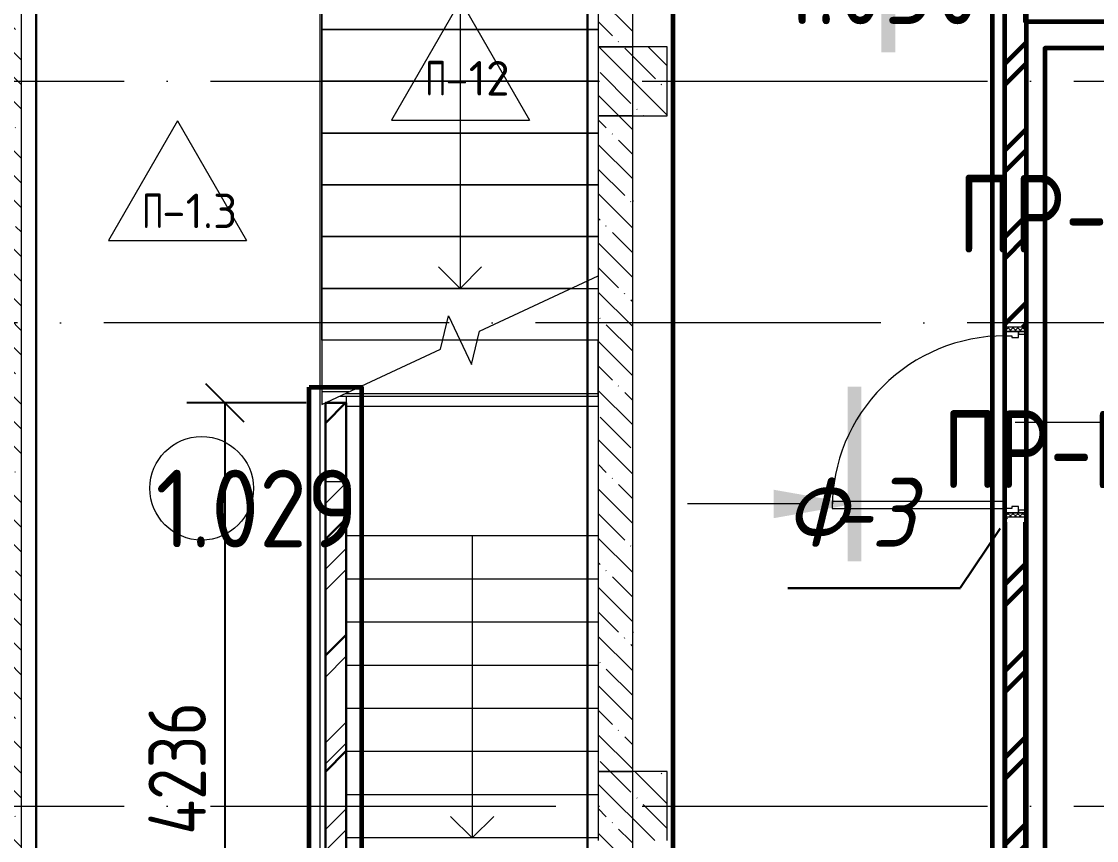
# Model space of a CAD drawing. Header units: millimetres. Extents: x -592259 to 288321, y -552984 to 293768.
# Drawn here: x 113648 to 119874, y 28125 to 32872 of the extents above; entities that cross this region are included whole.
import ezdxf

# ---------------------------------------------------------------- set-up
doc = ezdxf.new("R2010")
doc.units = ezdxf.units.MM
doc.linetypes.add('ADSK_Линия сетки', pattern=[2500, 2000, -250, 0, -250])
doc.linetypes.add('ADSK_Скрыто', pattern=[600, 300, -300])
doc.layers.get('Defpoints').update_dxf_attribs({"color": 250})
for name, color, linetype, lineweight in [('0) кирпич', 30, 'Continuous', 60), ('0.2) Кирп 3.1 вып', 30, 'Continuous', 30), ('0.2) Кирпич 3 вып', 30, 'Continuous', 30), ('2)Фарх готовы', 3, 'Continuous', 30), ('3) Перемычки готовы', 3, 'Continuous', 30), ('4.2) Штук 4 вып', 6, 'Continuous', 60), ('4.7) Штук. 5 вып 3.7Шт', 6, 'Continuous', 30), ('A-AREA-____-IDEN', 250, 'Continuous', 9), ('A-DOOR-____-IDEN', 250, 'Continuous', 9), ('A-DOOR-____-MCUT', 250, 'Continuous', 5), ('A-DOOR-____-OTLN', 250, 'Continuous', 5), ('A-DOOR-FRAM-MCUT', 250, 'Continuous', 5), ('A-DOOR-FRAM-OTLN', 250, 'Continuous', 5), ('A-FLOR-____-IDEN', 250, 'Continuous', 9), ('A-FLOR-____-OTLN', 250, 'Continuous', 9), ('A-ROOF-___-IDEN', 250, 'Continuous', 9), ('A-ROOF-____-MCUT', 250, 'Continuous', 9), ('A-ROOF-____-OTLN', 250, 'Continuous', 5), ('A-ROOF-FNSH-MCUT', 250, 'Continuous', 9), ('A-WALL-____-MCUT', 250, 'Continuous', 13), ('A-WALL-____-PATT', 250, 'Continuous', 13), ('G-____-____-SYMB', 250, 'ADSK_Скрыто', 9), ('I-WALL-____-OTLN', 250, 'Continuous', 9), ('S-COLS-____-MCUT', 250, 'Continuous', 25), ('S-COLS-____-OTLN', 250, 'Continuous', 9), ('S-GRID-____-OTLN', 250, 'Continuous', 9), ('S-STRS-____-MBND', 250, 'Continuous', 5), ('S-STRS-____-OTLN', 250, 'Continuous', 5)]:
    doc.layers.add(name, color=color, linetype=linetype, lineweight=lineweight)
doc.styles.add('ISOCPEUR_1', font='isocpeur.ttf', dxfattribs={"width": 0.9, "height": 250})
doc.styles.add('ISOCPEUR_2', font='isocpeur.ttf', dxfattribs={"height": 160})
doc.styles.add('ISOCPEUR_I', font='isocpeui.ttf', dxfattribs={"width": 0.9, "height": 12.5})
doc.styles.add('ISOCPEUR_I_1', font='ГОСТ тип А.ttf', dxfattribs={"height": 2500})
doc.styles.get("Standard").update_dxf_attribs({"font": 'ГОСТ тип А.ttf'})
doc.dimstyles.new('А3', dxfattribs={"dimtxt": 333, "dimasz": 222, "dimexe": 222, "dimexo": 111, "dimgap": 111, "dimtad": 1, "dimtoh": 1, "dimdec": 0, "dimrnd": 0.0015, "dimzin": 0, "dimdsep": 46, "dimtxsty": 'Standard', "dimblk": 'OBLIQUE', "dimcen": 0, "dimclrd": 7, "dimclre": 7, "dimclrt": 7, "dimadec": 0, "dimazin": 0, "dimtfac": 1, "dimtdec": 0, "dimtofl": 0, "dimtmove": 0, "dimatfit": 3, "dimfxl": 1, "dimtolj": 1, "dimtzin": 0, "dimarcsym": 0})
pattern_1 = [(45, (12287.9, -0.0006), (-251.4472, 251.4472), []), (45, (12287.9, 381), (-251.4472, 251.4472), [])]
pattern_2 = [(135, (12287.91, -0.0006), (-142.5612, -142.5612), []), (135, (12430.48, -0.0006), (-142.5612, -142.5612), [252.016, -50.403, 3.353, -47.05])]

# ---------------------------------------------------------------- blocks, each defined once
blk = doc.blocks.new('Разрез - Номер вида спереди_3_5 мм-32550530-АР1_Кладочный план 1 этажа С2и3')
at = {"layer": 'G-____-____-SYMB', "linetype": 'Continuous'}
for points in [[(9.798, 0.404), (9.798, -0.394), (-0.333, -0.394), (-0.333, 0.404)], [(2.176, -4.675), (3, 0), (3.824, -4.675)]]:
    blk.add_hatch(color=256, dxfattribs=at).paths.add_polyline_path(points)
at = {"layer": 'G-____-____-SYMB', "linetype": 'Continuous', "lineweight": 20}
blk.add_line((3, -3), (3, -9.663), dxfattribs=at)
blk = doc.blocks.new('Разрез - Номер вида сзади_3_5 мм-32550532-АР1_Кладочный план 1 этажа С2и3')
at = {"layer": 'G-____-____-SYMB', "linetype": 'Continuous'}
for points in [[(9.798, 0.404), (9.798, -0.394), (-0.333, -0.394), (-0.333, 0.404)], [(2.176, -4.675), (3, 0), (3.824, -4.675)]]:
    blk.add_hatch(color=256, dxfattribs=at).paths.add_polyline_path(points)
at = {"layer": 'G-____-____-SYMB', "linetype": 'Continuous', "lineweight": 20}
blk.add_line((3, -3), (3, -9.663), dxfattribs=at)
blk = doc.blocks.new('Дверь_СКБ_1Ст_Внутренняя - Д-8п_1100x2100h_Кабинет директора_ Канцелярия_ Бухгалтерия_ Кабинеты заместителей директора_ Кабинет организатора внеклассной и внешкольной работы-41870816-АР1_Маркировочный план 1 этажа С2и3')
at = {"layer": 'A-DOOR-____-OTLN'}
h = blk.add_hatch(dxfattribs=at)
h.set_pattern_fill('FP_12', color=256, style=0, pattern_type=2)
h.set_pattern_definition([(135, (1751.41, 124.685), (-14.14214, -14.14214), []), (225, (1751.41, 124.685), (14.14214, -14.14214), [])])
h.paths.add_polyline_path([(537.5, 60), (537.5, -60), (562.5, -60), (562.5, 60)])
at = {"layer": 'A-DOOR-FRAM-OTLN'}
h = blk.add_hatch(dxfattribs=at)
h.set_pattern_fill('FP_13', color=256, style=0, pattern_type=2)
h.set_pattern_definition([(45, (-371.384, 124.685), (-14.1421, 14.1421), []), (135, (-371.384, 124.685), (-14.1421, -14.1421), [])])
h.paths.add_polyline_path([(-537.5, -60), (-512.5, -60), (-512.5, 60), (-537.5, 60)])
at = {"layer": 'A-DOOR-____-MCUT'}
for p, q in [((-487.5, 1060), (-487.5, 60)), ((-447.5, 1060), (-487.5, 1060)), ((-447.5, 60), (-447.5, 1060)), ((-487.5, 60), (-447.5, 60))]:
    blk.add_line(p, q, dxfattribs=at)
at = {"layer": 'A-DOOR-____-OTLN'}
blk.add_arc((-487.5, 60), 1000, 360, 90, dxfattribs=at)
at = {"layer": 'A-DOOR-FRAM-MCUT'}
for p, q in [((-497.5, 68), (-567.5, 68)), ((-567.5, 68), (-567.5, 60)), ((-497.5, 60), (-497.5, 68)), ((592.5, 68), (522.5, 68)), ((522.5, 68), (522.5, 60)), ((592.5, 60), (592.5, 68)), ((-567.5, 60), (-497.5, 60)), ((-512.5, 60), (-537.5, 60)), ((-537.5, 60), (-537.5, -60)), ((-487.5, 60), (-512.5, 60)), ((-512.5, 60), (-512.5, -20)), ((-512.5, -60), (-512.5, 60)), ((-497.5, 60), (-512.5, 60)), ((-512.5, 60), (-512.5, 59)), ((-512.5, 59), (-497.5, 59)), ((-497.5, 59), (-497.5, 60)), ((-487.5, 20), (-487.5, 60)), ((-477.5, 20), (-487.5, 20)), ((-477.5, -20), (-477.5, 20)), ((512.5, 20), (502.5, 20)), ((502.5, 20), (502.5, -20)), ((512.5, 60), (512.5, 20)), ((537.5, 60), (512.5, 60)), ((537.5, 60), (522.5, 60)), ((522.5, 60), (522.5, 59)), ((522.5, 60), (592.5, 60)), ((522.5, 59), (537.5, 59)), ((537.5, -20), (537.5, 60)), ((562.5, 60), (537.5, 60)), ((537.5, 60), (537.5, -60)), ((537.5, 59), (537.5, 60)), ((562.5, -60), (562.5, 60)), ((-497.5, -60), (-567.5, -60)), ((-567.5, -60), (-567.5, -68)), ((-537.5, -60), (-512.5, -60)), ((-512.5, -20), (-477.5, -20)), ((-497.5, -20), (-512.5, -20)), ((-512.5, -20), (-512.5, -60)), ((-512.5, -60), (-497.5, -60)), ((-497.5, -60), (-497.5, -20)), ((-497.5, -68), (-497.5, -60)), ((502.5, -20), (537.5, -20)), ((537.5, -20), (522.5, -20)), ((522.5, -20), (522.5, -60)), ((522.5, -60), (537.5, -60)), ((592.5, -60), (522.5, -60)), ((522.5, -60), (522.5, -68)), ((537.5, -60), (537.5, -20)), ((537.5, -60), (562.5, -60)), ((592.5, -68), (592.5, -60)), ((-567.5, -68), (-497.5, -68)), ((522.5, -68), (592.5, -68))]:
    blk.add_line(p, q, dxfattribs=at)
blk = doc.blocks.new('AAR_СКБ_Марка_Помещения_мал - Номер-28977439-АР1_Маркировочный план 1 этажа С2и3')
at = {"layer": 'A-AREA-____-IDEN'}
blk.add_circle((-0.028, 0), 3, dxfattribs=at)
blk = doc.blocks.new('ADSK_Марка_отделка-ступеней - Типоразмер_ADSK_Марка-39154903-АР1_Маркировочный план 1 этажа С2и3')
at = {"layer": 'A-ROOF-___-IDEN'}
for p, q in [((0, 6.225), (-4.002, -0.707)), ((0, 6.225), (4.002, -0.707)), ((-4.002, -0.707), (4.002, -0.707))]:
    blk.add_line(p, q, dxfattribs=at)
blk = doc.blocks.new('AAR_СКБ_Марка_Перекрытия - Марка пола-17325028-АР1_Маркировочный план 1 этажа С2и3')
at = {"layer": 'A-FLOR-____-IDEN'}
for p, q in [((0, 6.932), (-4.002, 0)), ((0, 6.932), (4.002, 0)), ((-4.002, 0), (4.002, 0))]:
    blk.add_line(p, q, dxfattribs=at)
blk = doc.blocks.new('_Oblique')
at = {"color": 0, "linetype": 'ByBlock', "lineweight": -2}
blk.add_line((-0.5, -0.5), (0.5, 0.5), dxfattribs=at)
blk = doc.blocks.new('*D5517')
at = {"color": 7, "lineweight": -2, "transparency": 16777216}
for p, q in [((115296.9, 30661.3), (114605.2, 30661.3)), ((114827.2, 26425), (114827.2, 30661.3)), ((115296.9, 26425), (114605.2, 26425))]:
    blk.add_line(p, q, dxfattribs=at)
at = {"layer": 'Defpoints', "color": 0, "transparency": 16777216}
for p in [(114827.2, 30661.3), (115407.9, 30661.3), (115407.9, 26425)]:
    blk.add_point(p, dxfattribs=at)
at = {"color": 7, "lineweight": -2, "transparency": 16777216, "xscale": 222, "yscale": 222, "zscale": 222}
for p, rotation in [((114827.2, 30661.3), 90), ((114827.2, 26425), 270)]:
    blk.add_blockref('_Oblique', p, dxfattribs=dict(at, rotation=rotation))
at = {"color": 7, "transparency": 16777216, "insert": (114549.7, 28543.1), "char_height": 333, "attachment_point": 5, "rotation": 90}
blk.add_mtext('\\A1;4236', dxfattribs=at)

msp = doc.modelspace()

# ---------------------------------------------------------------- hatches: boundary and pattern name
at = {"layer": '0) кирпич'}
h = msp.add_hatch(dxfattribs=at)
h.set_pattern_fill('FP_4', color=256, style=0, pattern_type=2)
h.set_pattern_definition([(45, (12287.9, -7e-12), (-251.4472, 251.4472), []), (45, (12287.9, 381), (-251.4472, 251.4472), [])])
h.paths.add_polyline_path([(119342.9138, 26225.0006), (119462.9138, 26225.0006), (119462.9138, 30000), (119342.9138, 30000), (119342.9138, 26245.0006)])
h.paths.add_polyline_path([(119342.9138, 31100), (119462.9138, 31100), (119462.9138, 35774.9409), (119342.9138, 35774.9409), (119342.9138, 31106.3392)])
h = msp.add_hatch(dxfattribs=at)
h.set_pattern_fill('FP_4', color=256, style=0, pattern_type=2)
h.set_pattern_definition(pattern_1)
h.paths.add_polyline_path([(119342.9138, 26225), (119462.9138, 26225), (119462.9138, 29999.9994), (119342.9138, 29999.9994), (119342.9138, 26499.328)])
h.paths.add_polyline_path([(119462.9138, 31099.9994), (119462.9138, 35774.9403), (119342.9138, 35774.9403), (119342.9138, 31099.9994)])
at = {"layer": '0.2) Кирпич 3 вып'}
h = msp.add_hatch(dxfattribs=at)
h.set_pattern_fill('ANSI31', color=256, scale=150)
h.paths.add_polyline_path([(115527.9144, 26425), (115407.9144, 26425), (115407.9144, 30661.2794), (115527.9144, 30661.2794)])
at = {"layer": 'A-WALL-____-PATT', "lineweight": 15, "true_color": 0x000000}
h = msp.add_hatch(dxfattribs=at)
h.set_pattern_fill('FP_1', color=18, style=0, pattern_type=2)
h.set_pattern_definition(pattern_2)
h.paths.add_polyline_path([(113647.9138, 26225), (113647.9138, 33835), (113447.9138, 33835), (113447.9138, 26225.0597), (113647.8919, 26225.0455)])
h.paths.add_polyline_path([(113647.9138, 35475), (113647.9138, 36099.9994), (113447.9138, 36099.9994), (113447.9138, 35475)])
h = msp.add_hatch(dxfattribs=at)
h.set_pattern_fill('FP_1', color=18, style=0, pattern_type=2)
h.set_pattern_definition(pattern_2)
h.paths.add_polyline_path([(117012.8925, 26425), (117187.9144, 26425), (117187.9144, 28124.9994), (116987.9144, 28124.9994), (116987.9144, 26425), (117009.8929, 26425)])
h.paths.add_polyline_path([(116987.9144, 28524.9994), (117187.9144, 28524.9994), (117187.9144, 32324.9994), (116987.9144, 32324.9994), (116987.9144, 29309.4397)])
h.paths.add_polyline_path([(116987.9144, 32724.9994), (117187.9144, 32724.9994), (117187.9144, 35574.9994), (116987.9165, 35574.9702), (116987.9144, 32862.996)])
h.paths.add_polyline_path([(116987.9144, 35974.9994), (117187.9144, 35974.9994), (117187.9144, 36099.9994), (116987.9144, 36099.9994)])
h = msp.add_hatch(dxfattribs=at)
h.set_pattern_fill('FP_4', color=18, style=0, pattern_type=2)
h.set_pattern_definition(pattern_1)
h.paths.add_polyline_path([(115527.9144, 26425), (115527.9138, 30202.7858), (115407.9144, 30202.7858), (115407.9144, 26425)])
at = {"layer": 'S-COLS-____-OTLN', "lineweight": 5, "true_color": 0x000000}
h = msp.add_hatch(dxfattribs=at)
h.set_pattern_fill('FP_1', color=18, style=0, pattern_type=2)
h.set_pattern_definition(pattern_2)
h.paths.add_polyline_path([(116987.8919, 32324.9994), (117387.8919, 32324.9994), (117387.8919, 32724.9994), (116987.8919, 32724.9994), (116987.8919, 32524.9994)])
h = msp.add_hatch(dxfattribs=at)
h.set_pattern_fill('FP_1', color=18, style=0, pattern_type=2)
h.set_pattern_definition(pattern_2)
h.paths.add_polyline_path([(117187.9144, 28124.9994), (117387.8919, 28124.9994), (117387.8919, 28524.9994), (116987.8919, 28524.9994), (116987.9144, 28124.9994), (117166.864, 28124.9994)])

# ---------------------------------------------------------------- linework, layer by layer
at = {"layer": '0) кирпич'}
for p, q in [((119342.9138, 29969.9994), (119342.9138, 26225)), ((119462.9138, 26225), (119462.9138, 29969.9994))]:
    msp.add_line(p, q, dxfattribs=at)
for points in [[(119342.9138, 35774.9409), (119467.2118, 35774.9409), (119467.2118, 26449.2651), (119342.9138, 26449.2651)], [(125687.9144, 32869.9994), (119462.9138, 32869.9994), (119462.9138, 32989.9994), (125687.9144, 32989.9994)]]:
    msp.add_lwpolyline(points, close=True, dxfattribs=at)
at = {"layer": '0.2) Кирп 3.1 вып'}
msp.add_lwpolyline([(115527.9144, 26425), (115407.9144, 26425), (115407.9144, 30661.2794), (115527.9144, 30661.2794)], close=True, dxfattribs=at)
at = {"layer": '2)Фарх готовы'}
for p, q in [((119315.3576, 29933.6841), (119086.8402, 29590.7415)), ((118086.8402, 29588.0977), (119086.8402, 29588.0977))]:
    msp.add_line(p, q, dxfattribs=at)
at = {"layer": '4.2) Штук 4 вып'}
msp.add_lwpolyline([(118086.4272, 26461.3109), (118086.4272, 27955.9712), (117423.1374, 27955.9712), (117423.1374, 35622.644), (118680.9672, 35622.644), (118680.9672, 34771.8272), (119270.4498, 34771.8272), (119270.4498, 26380.1722), (118095.1757, 26380.1722)], dxfattribs=at)
for points in [[(119575.2495, 26425), (122169.9879, 26425), (122169.9879, 32717.7487), (119575.2495, 32717.7487)], [(115314.1819, 30753.2631), (115617.8919, 30753.2631), (115617.8919, 26425), (115314.1819, 26425)]]:
    msp.add_lwpolyline(points, close=True, dxfattribs=at)
at = {"layer": '4.7) Штук. 5 вып 3.7Шт'}
msp.add_lwpolyline([(113732.3203, 26531.8595), (116926.6415, 26531.8595), (116926.6415, 35774.9994), (113732.3203, 35774.9994)], close=True, dxfattribs=at)
at = {"layer": 'A-DOOR-____-IDEN', "color": 18, "true_color": 0x000000}
msp.add_line((119402.9138, 30549.9994), (119998.6773, 30549.9994), dxfattribs=at)
at = {"layer": 'A-FLOR-____-OTLN', "color": 18, "lineweight": 5, "true_color": 0x000000}
msp.add_line((115377.8919, 26425), (115377.8919, 33124.9994), dxfattribs=at)
at = {"layer": 'A-ROOF-____-MCUT', "color": 18, "lineweight": 13, "true_color": 0x000000}
for p, q in [((115490.9497, 30699.9994), (116987.9144, 30699.9994)), ((115525.2618, 30715.9994), (116987.9144, 30715.9994)), ((116987.9144, 30699.9994), (116987.9144, 30715.9994))]:
    msp.add_line(p, q, dxfattribs=at)
at = {"layer": 'A-ROOF-____-OTLN', "color": 18, "true_color": 0x000000}
for p, q in [((115387.9144, 31024.9994), (115387.9144, 33124.9994)), ((115387.9144, 32824.9994), (116987.9144, 32824.9994)), ((115387.9144, 32524.9994), (116987.8919, 32524.9994)), ((115387.9144, 32224.9994), (116987.9144, 32224.9994)), ((115387.9144, 31924.9994), (116987.9144, 31924.9994)), ((115387.9144, 31624.9994), (116987.9144, 31624.9994)), ((115387.9144, 31324.9994), (116987.9144, 31324.9994))]:
    msp.add_line(p, q, dxfattribs=at)
at = {"layer": 'A-ROOF-FNSH-MCUT', "color": 18, "lineweight": 5, "true_color": 0x000000}
for p, q in [((115387.9144, 31024.9994), (115387.9144, 30724.9994)), ((116987.9144, 31024.9994), (115387.9144, 31024.9994)), ((116987.9144, 30715.9994), (116987.9144, 31024.9994))]:
    msp.add_line(p, q, dxfattribs=at)
at = {"layer": 'A-WALL-____-MCUT', "color": 18, "lineweight": 15, "true_color": 0x000000}
for p, q in [((116987.9144, 35574.9994), (116987.9144, 32724.9994)), ((117187.9144, 32724.9994), (117187.9144, 35574.9994)), ((119342.9138, 34904.9403), (119342.9138, 31129.9994)), ((113647.9138, 26225), (113647.9138, 33805)), ((119462.9138, 31129.9994), (119462.9138, 32869.9994)), ((116987.9144, 32724.9994), (117187.9144, 32724.9994)), ((116987.9144, 32324.9994), (116987.9144, 28524.9994)), ((117187.9144, 32324.9994), (116987.9144, 32324.9994)), ((117187.9144, 28524.9994), (117187.9144, 32324.9994)), ((115407.9144, 30202.7858), (115407.9144, 26425)), ((115527.9144, 30202.7858), (115407.9144, 30202.7858)), ((115527.9144, 26425), (115527.9144, 30202.7858)), ((116987.9144, 28524.9994), (117187.9144, 28524.9994))]:
    msp.add_line(p, q, dxfattribs=at)
at = {"layer": 'I-WALL-____-OTLN', "color": 18, "lineweight": 15, "true_color": 0x000000}
for p, q in [((119342.9138, 30089.9994), (119342.9138, 31049.9994)), ((119462.9138, 31059.9994), (119462.9138, 30039.9994)), ((115527.9144, 30699.9994), (115527.9144, 30202.7858)), ((115407.9144, 30202.7858), (115407.9144, 30661.2794))]:
    msp.add_line(p, q, dxfattribs=at)
at = {"layer": 'S-COLS-____-MCUT', "color": 18, "lineweight": 5, "true_color": 0x000000}
for p, q in [((116987.8919, 32724.9994), (116987.8919, 32324.9994)), ((117387.8919, 32724.9994), (117187.9144, 32724.9994)), ((117387.8919, 32324.9994), (117387.8919, 32724.9994)), ((117187.9144, 32324.9994), (117387.8919, 32324.9994)), ((116987.8919, 28524.9994), (116987.8919, 28124.9994)), ((117387.8919, 28524.9994), (117187.9144, 28524.9994)), ((117387.8919, 28124.9994), (117387.8919, 28524.9994))]:
    msp.add_line(p, q, dxfattribs=at)
at = {"layer": 'S-COLS-____-OTLN', "color": 18, "lineweight": 5, "true_color": 0x000000}
for p, q in [((117187.9144, 32724.9994), (116987.8919, 32724.9994)), ((116987.8919, 32324.9994), (117187.9144, 32324.9994)), ((117187.9144, 28524.9994), (116987.8919, 28524.9994))]:
    msp.add_line(p, q, dxfattribs=at)
at = {"layer": 'S-GRID-____-OTLN', "color": 18, "linetype": 'ADSK_Линия сетки', "true_color": 0x000000}
for p, q in [((117187.9138, -2919.5356), (117187.9138, 61063.6538)), ((77240.3519, 32525), (168626.8279, 32525)), ((168626.8279, 31125), (111607.9138, 31125)), ((77240.3519, 28325), (168626.8279, 28325))]:
    msp.add_line(p, q, dxfattribs=at)
at = {"layer": 'S-STRS-____-MBND', "color": 18, "true_color": 0x000000}
for p, q in [((116301.2029, 31077.8267), (116987.9144, 31398.0455)), ((116074.626, 30972.1721), (116121.8803, 31166.61)), ((116121.8803, 31166.61), (116253.9485, 30883.3888)), ((116253.9485, 30883.3888), (116301.2029, 31077.8267)), ((115387.9144, 30651.9533), (116074.626, 30972.1721))]:
    msp.add_line(p, q, dxfattribs=at)
at = {"layer": 'S-STRS-____-OTLN', "color": 18, "true_color": 0x000000}
for p, q in [((115387.9144, 33124.9994), (115387.9144, 32824.9994)), ((115387.9144, 32824.9994), (115387.9144, 32524.9994)), ((116987.9144, 32824.9994), (115387.9144, 32824.9994)), ((116987.9144, 32824.9994), (115387.9144, 32824.9994)), ((115387.9144, 32524.9994), (115387.9144, 32224.9994)), ((116987.8919, 32524.9994), (115387.9144, 32524.9994)), ((116987.8919, 32524.9994), (115387.9144, 32524.9994)), ((115387.9144, 32224.9994), (115387.9144, 31924.9994)), ((116987.9144, 32224.9994), (115387.9144, 32224.9994)), ((116987.9144, 32224.9994), (115387.9144, 32224.9994)), ((115387.9144, 31924.9994), (115387.9144, 31624.9994)), ((116987.9144, 31924.9994), (115387.9144, 31924.9994)), ((116987.9144, 31924.9994), (115387.9144, 31924.9994)), ((115387.9144, 31624.9994), (115387.9144, 31324.9994)), ((116987.9144, 31624.9994), (115387.9144, 31624.9994)), ((116987.9144, 31624.9994), (115387.9144, 31624.9994)), ((115387.9144, 31324.9994), (115387.9144, 31024.9994)), ((116831.2665, 31324.9994), (115387.9144, 31324.9994)), ((116831.2665, 31324.9994), (115387.9144, 31324.9994)), ((115387.9144, 31024.9994), (115387.9144, 30724.9994)), ((116087.4646, 31024.9994), (115387.9144, 31024.9994)), ((116087.4646, 31024.9994), (115387.9144, 31024.9994)), ((116288.3643, 31024.9994), (116187.9144, 31024.9994)), ((116288.3643, 31024.9994), (116187.9144, 31024.9994)), ((115387.9144, 30724.9994), (115387.9144, 30651.9533)), ((115544.5624, 30724.9994), (115387.9144, 30724.9994)), ((115544.5624, 30724.9994), (115387.9144, 30724.9994)), ((116987.9138, 30640), (115527.9144, 30640)), ((116987.9138, 29890), (115527.9144, 29890)), ((116987.9138, 29890), (115527.9144, 29890)), ((116987.9138, 29640), (115527.9144, 29640)), ((116987.9138, 29640), (115527.9144, 29640)), ((116987.9138, 29390), (115527.9144, 29390)), ((116987.9138, 29390), (115527.9144, 29390)), ((116987.9138, 29140), (115527.9144, 29140)), ((116987.9138, 29140), (115527.9144, 29140)), ((116987.9138, 28890), (115527.9144, 28890)), ((116987.9138, 28890), (115527.9144, 28890)), ((116987.9138, 28640), (115527.9144, 28640)), ((116987.9138, 28640), (115527.9144, 28640)), ((116987.8919, 28390), (115527.9144, 28390)), ((116987.8919, 28390), (115527.9144, 28390)), ((116987.8919, 28140), (115527.9144, 28140)), ((116987.8919, 28140), (115527.9144, 28140))]:
    msp.add_line(p, q, dxfattribs=at)
at = {"layer": 'S-STRS-____-OTLN', "color": 18, "lineweight": 9, "true_color": 0x000000}
for p, q in [((116187.9144, 33124.9994), (116187.9144, 32824.9994)), ((116187.9144, 32824.9994), (116187.9144, 32524.9994)), ((116187.9144, 32524.9994), (116187.9144, 32224.9994)), ((116187.9144, 32224.9994), (116187.9144, 31924.9994)), ((116187.9144, 31924.9994), (116187.9144, 31624.9994)), ((116187.9144, 31624.9994), (116187.9144, 31324.9994)), ((116187.9144, 31324.9994), (116062.9144, 31449.9994)), ((116187.9144, 31324.9994), (116312.9144, 31449.9994)), ((116257.9144, 29890), (116257.9144, 29640)), ((116257.9144, 29640), (116257.9144, 29390)), ((116257.9144, 29390), (116257.9144, 29140)), ((116257.9144, 29140), (116257.9144, 28890)), ((116257.9144, 28890), (116257.9144, 28640)), ((116257.9144, 28640), (116257.9144, 28390)), ((116257.9144, 28390), (116257.9144, 28140)), ((116257.9144, 28140), (116132.9144, 28265)), ((116257.9144, 28140), (116382.9144, 28265))]:
    msp.add_line(p, q, dxfattribs=at)

# ---------------------------------------------------------------- block references
at = {"layer": 'A-AREA-____-IDEN', "color": 18, "true_color": 0x000000, "xscale": 99.99999999999993, "yscale": 99.99999999999993, "zscale": 99.99999999999993}
msp.add_blockref('AAR_СКБ_Марка_Помещения_мал - Номер-28977439-АР1_Маркировочный план 1 этажа С2и3', (114693.9451, 30166.3346), dxfattribs=at)
at = {"layer": 'A-DOOR-____-OTLN', "color": 18, "true_color": 0x000000, "rotation": 90}
msp.add_blockref('Дверь_СКБ_1Ст_Внутренняя - Д-8п_1100x2100h_Кабинет директора_ Канцелярия_ Бухгалтерия_ Кабинеты заместителей директора_ Кабинет организатора внеклассной и внешкольной работы-41870816-АР1_Маркировочный план 1 этажа С2и3', (119402.9138, 30537.4994), dxfattribs=at)
at = {"layer": 'A-FLOR-____-IDEN', "color": 18, "true_color": 0x000000, "xscale": 99.99999999999993, "yscale": 99.99999999999993, "zscale": 99.99999999999993}
msp.add_blockref('AAR_СКБ_Марка_Перекрытия - Марка пола-17325028-АР1_Маркировочный план 1 этажа С2и3', (114551.7137, 31602.6574), dxfattribs=at)
at = {"layer": 'A-ROOF-___-IDEN', "color": 18, "true_color": 0x000000, "xscale": 99.99999999999993, "yscale": 99.99999999999993, "zscale": 99.99999999999993}
msp.add_blockref('ADSK_Марка_отделка-ступеней - Типоразмер_ADSK_Марка-39154903-АР1_Маркировочный план 1 этажа С2и3', (116190.3125, 32371.4511), dxfattribs=at)
at = {"layer": 'G-____-____-SYMB', "linetype": 'Continuous', "xscale": 99.99999999999993, "yscale": 99.99999999999993, "zscale": 99.99999999999993, "rotation": 269.9999999999996}
msp.add_blockref('Разрез - Номер вида сзади_3_5 мм-32550532-АР1_Кладочный план 1 этажа С2и3', (118667.8535, 33671.8207), dxfattribs=at)
at = {"layer": 'G-____-____-SYMB', "linetype": 'Continuous', "lineweight": 40, "extrusion": (0, 0, -1), "xscale": 99.99999999999993, "yscale": 99.99999999999993, "zscale": 99.99999999999993, "rotation": 90.00000000000053}
msp.add_blockref('Разрез - Номер вида спереди_3_5 мм-32550530-АР1_Кладочный план 1 этажа С2и3', (-118472.0922, 29775.5056), dxfattribs=at)

# ---------------------------------------------------------------- texts
at = {"layer": '2)Фарх готовы', "char_height": 400, "attachment_point": 1, "style": 'ISOCPEUR_I'}
for s, insert, width in [('\\fISOCPEUR|b0|i1|c204|p34|;Ф', (118066.102, 30227.1505), 312.658125), ('-3', (118324.0708, 30227.1505), 448.945)]:
    msp.add_mtext(s, dxfattribs=dict(at, insert=insert, width=width))
at = {"layer": '3) Перемычки готовы', "char_height": 450, "width": 333.502, "attachment_point": 1, "style": 'ISOCPEUR_I_1'}
for s, insert in [('ПР-К9', (119072.9812, 31981.804)), ('ПР-К2', (118984.4454, 30617.1218))]:
    msp.add_mtext(s, dxfattribs=dict(at, insert=insert))
at = {"layer": 'A-AREA-____-IDEN', "color": 18, "true_color": 0x000000, "char_height": 450, "width": 609.2825, "attachment_point": 1, "style": 'ISOCPEUR_1'}
for s, insert in [('1.030', (118045.4743, 33305.9751)), ('1.029', (114424.4447, 30273.8201))]:
    msp.add_mtext(s, dxfattribs=dict(at, insert=insert))
at = {"layer": 'A-FLOR-____-IDEN', "color": 18, "true_color": 0x000000, "char_height": 200, "attachment_point": 1, "style": 'ISOCPEUR_2'}
for s, insert, width in [('\\fISOCPEUR|b0|i0|c204|p34|;\\W.7;П', (114346.4788, 31874.0432), 140.295312), ('-1.3', (114462.234, 31874.0432), 381.60325)]:
    msp.add_mtext(s, dxfattribs=dict(at, insert=insert, width=width))
at = {"layer": 'A-ROOF-___-IDEN', "color": 18, "true_color": 0x000000, "char_height": 200, "attachment_point": 1, "style": 'ISOCPEUR_2'}
for s, insert, width in [('\\fISOCPEUR|b0|i0|c204|p34|;\\W.7;П', (115986.1317, 32642.5387), 140.295312), ('-12', (116101.8869, 32642.5387), 331.096937)]:
    msp.add_mtext(s, dxfattribs=dict(at, insert=insert, width=width))

# ---------------------------------------------------------------- dimensions: what is measured, and where the dimension line sits
dim = msp.add_linear_dim(base=(114827.1957, 30661.2794), p1=(115407.9144, 26425), p2=(115407.9144, 30661.2794), angle=90, dimstyle='А3')
dim.commit()
dim.dimension.update_dxf_attribs({"geometry": '*D5517', "text_midpoint": (114549.6957, 28543.1397)})

doc.saveas('drawing.dxf')
